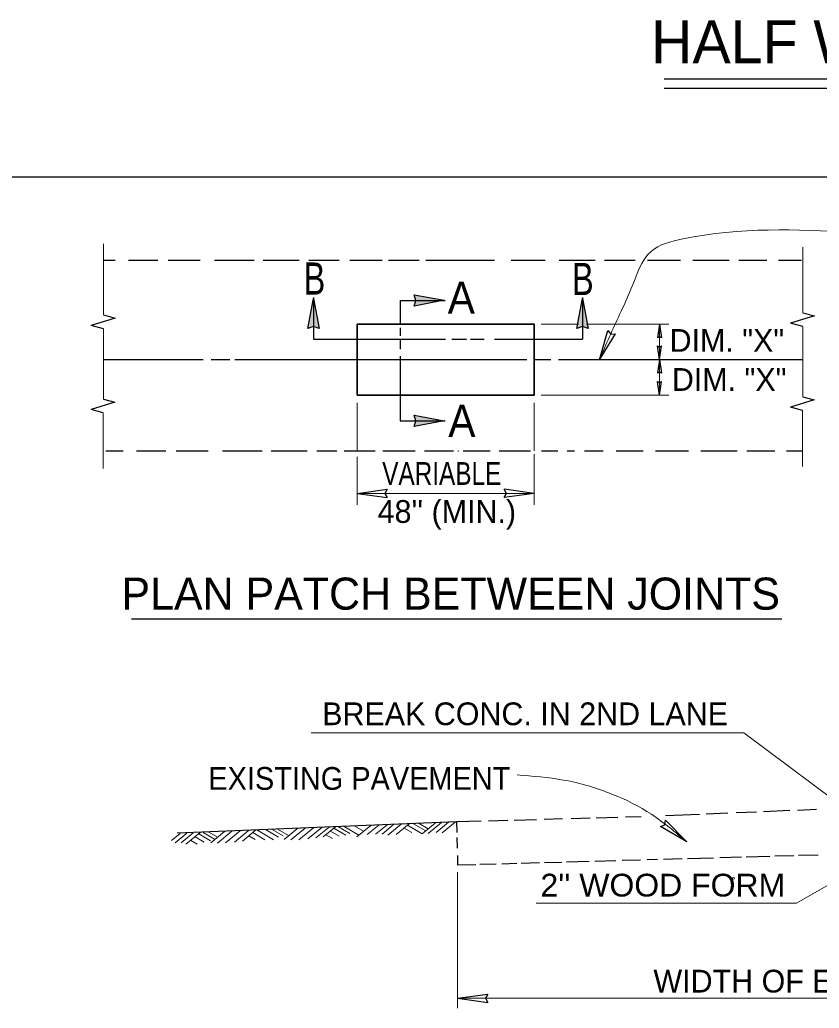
# Model space of a CAD drawing. Extents: x 68 to 441, y -138 to 136.
# Drawn here: x 219.8 to 264.9, y -69.8 to -14 of the extents above; entities that cross this region are included whole.
import ezdxf
from ezdxf.enums import TextEntityAlignment as Align

# ---------------------------------------------------------------- set-up
doc = ezdxf.new("R2010")
doc.units = 0
doc.header["$LTSCALE"] = 0.51
doc.layers.add('1', color=7, linetype='Continuous', lineweight=13)

msp = doc.modelspace()

# ---------------------------------------------------------------- hatches: boundary and pattern name
at = {"layer": '1'}
for points in [[(242.0845, -30.1498), (242.1915, -29.8339), (242.0862, -29.5158), (243.7857, -29.8269)], [(242.0845, -30.1498), (242.1915, -29.8339), (242.0862, -29.5158), (243.7857, -29.8269)], [(236.7278, -31.4174), (236.4119, -31.3104), (236.0938, -31.4157), (236.4049, -29.7162)], [(236.7278, -31.4174), (236.4119, -31.3104), (236.0938, -31.4157), (236.4049, -29.7162)], [(251.9011, -31.4177), (251.5852, -31.3107), (251.267, -31.4159), (251.5782, -29.7164)], [(251.9011, -31.4177), (251.5852, -31.3107), (251.267, -31.4159), (251.5782, -29.7164)], [(242.0845, -36.9435), (242.1915, -36.6278), (242.0862, -36.3094), (243.7857, -36.6205)]]:
    msp.add_hatch(color=256, dxfattribs=at).paths.add_polyline_path(points)

# ---------------------------------------------------------------- linework, layer by layer
at = {"layer": '1', "lineweight": 25}
for p, q in [((256.2026, -17.3305), (286.9669, -17.3313)), ((256.2026, -17.8563), (286.9669, -17.8573)), ((103.6606, -22.8616), (428.6644, -22.8616)), ((224.5551, -27.5657), (225.2151, -27.5657)), ((225.9697, -27.5657), (227.6304, -27.5657)), ((228.2037, -27.5659), (230.015, -27.5659)), ((230.83, -27.5659), (233.0638, -27.5662)), ((233.5771, -27.5659), (235.5998, -27.5659)), ((236.1434, -27.5662), (237.864, -27.5664)), ((238.4676, -27.5662), (240.2788, -27.5662)), ((240.6412, -27.5664), (242.3619, -27.5664)), ((242.7542, -27.5664), (246.6184, -27.5664)), ((244.1155, -27.5667), (244.1157, -27.5961)), ((247.5542, -27.5667), (249.4862, -27.5667)), ((250.2711, -27.5667), (252.2935, -27.5667)), ((252.8369, -27.5669), (254.5577, -27.5669)), ((255.2522, -27.5669), (257.1236, -27.5669)), ((257.818, -27.5669), (259.8707, -27.5672)), ((260.4141, -27.5672), (261.9839, -27.5672)), ((262.6482, -27.5672), (263.9462, -27.5672)), ((236.4072, -29.6633), (236.4072, -32.0245)), ((241.2927, -29.8292), (241.2924, -31.216)), ((241.2927, -29.8292), (243.8386, -29.8292)), ((251.5804, -29.6636), (251.5804, -32.0247)), ((255.9338, -31.1757), (255.8278, -31.9473)), ((255.9338, -31.1757), (256.0397, -31.9473)), ((264.0177, -31.3037), (263.3327, -31.1209)), ((224.5551, -31.428), (223.8702, -31.2452)), ((241.2924, -31.3849), (241.2924, -31.8247)), ((252.5409, -33.178), (253.022, -31.5277)), ((252.5409, -33.178), (253.4492, -31.7187)), ((236.4072, -32.0245), (243.8575, -32.0247)), ((241.2924, -32.0783), (241.2922, -32.5855)), ((244.2124, -32.0245), (245.0405, -32.0247)), ((245.2771, -32.0247), (246.0375, -32.0247)), ((246.6289, -32.0247), (251.5804, -32.0247)), ((255.9341, -33.1745), (255.8283, -32.4031)), ((255.9341, -33.1745), (256.0403, -32.4031)), ((224.5448, -33.1732), (230.1818, -33.1732)), ((230.6347, -33.1735), (231.6913, -33.1735)), ((231.9629, -33.1737), (248.4455, -33.174)), ((241.2924, -32.9744), (241.2924, -36.6231)), ((248.8681, -33.1743), (249.8039, -33.1743)), ((250.2267, -33.1745), (264.0177, -33.1747)), ((255.9338, -33.1747), (255.8278, -33.9462)), ((255.9338, -33.1747), (256.0397, -33.9465)), ((255.9341, -35.1732), (255.8283, -34.4016)), ((255.9341, -35.1732), (256.0403, -34.4018)), ((224.5425, -36.1732), (223.8577, -35.9905)), ((264.0051, -36.0489), (263.3202, -35.8662)), ((241.2924, -36.6231), (243.8386, -36.6228)), ((224.6936, -38.3268), (225.6661, -38.3268)), ((226.4207, -38.3271), (228.0812, -38.3268)), ((228.6546, -38.3271), (230.4657, -38.3271)), ((231.2811, -38.3271), (233.5149, -38.3273)), ((234.0281, -38.3271), (236.0507, -38.3271)), ((236.5942, -38.3273), (237.7316, -38.3276)), ((238.1371, -38.3273), (239.8937, -38.3276)), ((240.3211, -38.3276), (242.1444, -38.3276)), ((242.676, -38.3276), (244.3095, -38.3276)), ((244.5665, -38.3278), (244.5665, -38.3573)), ((244.86, -38.3276), (246.3795, -38.3276)), ((246.8922, -38.3278), (248.6516, -38.3278)), ((249.269, -38.3278), (250.2031, -38.3278)), ((250.7221, -38.3278), (251.1301, -38.3278)), ((251.7092, -38.3281), (252.7445, -38.3278)), ((253.4852, -38.3281), (255.0086, -38.3283)), ((255.703, -38.3281), (257.5747, -38.3281)), ((258.2691, -38.3281), (260.3217, -38.3283)), ((260.8651, -38.3283), (262.4347, -38.3283)), ((263.0989, -38.3283), (264.0194, -38.3283)), ((238.864, -40.7233), (240.567, -40.4892)), ((238.864, -40.7233), (240.567, -40.9573)), ((248.8681, -40.7233), (247.1651, -40.4892)), ((248.8681, -40.7233), (247.1651, -40.9573)), ((226.1426, -47.8011), (262.8367, -47.8021)), ((264.7913, -58.5667), (263.7166, -58.6116)), ((250.4669, -59.0973), (249.4158, -59.1271)), ((252.0269, -59.0533), (250.9562, -59.0835)), ((253.5877, -59.0093), (252.3659, -59.0437)), ((254.9033, -58.972), (254.0191, -58.9969)), ((258.1823, -58.8413), (256.2645, -58.9209)), ((259.7962, -58.7744), (258.5656, -58.8255)), ((261.409, -58.7072), (260.2555, -58.7552)), ((263.2809, -58.6294), (261.7947, -58.6913)), ((244.4722, -59.267), (228.7122, -59.8985)), ((247.3654, -59.1852), (246.2763, -59.2159)), ((249.0012, -59.1389), (247.7233, -59.1751)), ((257.4714, -60.3941), (255.9864, -59.5282)), ((257.4714, -60.3941), (256.275, -59.1597)), ((244.4968, -60.1371), (244.5139, -60.7404)), ((244.5255, -61.1537), (244.5413, -61.712)), ((257.2087, -61.3538), (256.1606, -61.3835)), ((258.9763, -61.3038), (257.5163, -61.345)), ((260.5638, -61.2584), (259.3363, -61.2934)), ((262.1526, -61.2134), (260.8206, -61.2512)), ((263.51, -61.1749), (262.4342, -61.2056)), ((264.8931, -61.1356), (263.7662, -61.1676)), ((245.561, -61.6831), (244.5413, -61.712)), ((246.7072, -61.6506), (245.7852, -61.6767)), ((247.8905, -61.6171), (247.0269, -61.6415)), ((249.1701, -61.5811), (248.1336, -61.6103)), ((250.4283, -61.5454), (249.4507, -61.5731)), ((251.9707, -61.5016), (250.6924, -61.5378)), ((253.4747, -61.4593), (252.2909, -61.4928)), ((254.8636, -61.42), (253.8318, -61.4492)), ((255.8271, -61.3928), (255.2393, -61.4095)), ((244.5413, -69.2134), (246.2443, -68.9795)), ((244.5413, -69.2134), (246.2443, -69.4475))]:
    msp.add_line(p, q, dxfattribs=at)
at = {"layer": '1'}
for p, q in [((224.5551, -30.6512), (224.5551, -26.6316)), ((264.0177, -30.5269), (264.0177, -26.8203)), ((249.2519, -31.1755), (251.3632, -31.1755)), ((251.8185, -31.1755), (256.4553, -31.1755)), ((224.5551, -31.428), (224.5551, -35.3998)), ((264.0177, -31.3037), (264.0177, -35.2754)), ((238.864, -35.6077), (238.8637, -38.3273)), ((248.8681, -35.6079), (248.8681, -38.3281)), ((249.2517, -35.173), (256.4553, -35.173)), ((224.5425, -36.1732), (224.5425, -39.3222)), ((264.0051, -36.0489), (264.0051, -39.1979)), ((238.864, -38.6586), (238.8637, -41.3661)), ((248.8681, -38.5033), (248.8681, -41.3661)), ((238.864, -40.7233), (248.8681, -40.7233)), ((234.0822, -59.6833), (234.6966, -60.0497)), ((234.3852, -59.6713), (234.9947, -60.0347)), ((235.531, -59.6252), (234.7613, -60.262)), ((235.9405, -59.6086), (235.129, -60.2801)), ((236.4124, -59.5899), (235.5879, -60.2722)), ((236.8786, -59.5711), (236.0855, -60.2272)), ((237.2846, -59.5549), (236.5497, -60.1633)), ((237.6516, -59.5403), (236.9607, -60.1119)), ((237.5645, -59.6123), (238.237, -60.0137)), ((237.8117, -59.5338), (238.4592, -59.9204)), ((238.1396, -59.5207), (238.9692, -60.0158)), ((238.7357, -59.4968), (239.2357, -59.7951)), ((239.6402, -59.4606), (238.8527, -60.1124)), ((240.0921, -59.4424), (239.4392, -59.9828)), ((240.563, -59.4236), (239.9126, -59.9617)), ((240.9257, -59.4089), (240.2756, -59.9473)), ((241.3614, -59.3916), (240.6082, -60.0146)), ((241.8069, -59.3738), (241.0795, -59.9755)), ((241.5209, -59.6101), (241.9569, -59.8706)), ((241.717, -59.448), (242.5403, -59.9393)), ((242.0503, -59.3639), (242.7387, -59.7749)), ((242.3805, -59.3508), (242.8867, -59.6523)), ((243.2959, -59.3141), (242.5438, -59.9363)), ((243.6279, -59.3008), (242.8852, -59.9153)), ((244.0178, -59.2851), (243.3239, -59.8592)), ((244.4039, -59.2695), (243.6597, -59.8857)), ((228.8899, -59.9091), (228.3978, -60.3161)), ((229.2642, -59.8952), (228.5979, -60.4465)), ((229.6248, -59.8743), (228.9425, -60.4387)), ((230.0059, -59.8676), (229.2128, -60.5237)), ((229.7338, -60.1014), (230.2314, -60.3984)), ((229.9329, -59.9365), (230.6055, -60.3377)), ((230.1801, -59.8577), (230.828, -60.2443)), ((230.5081, -59.8447), (230.9913, -60.1333)), ((231.3897, -59.8036), (230.6201, -60.4407)), ((231.7993, -59.7873), (230.9878, -60.4585)), ((232.2712, -59.7684), (231.4467, -60.4507)), ((232.7374, -59.7495), (231.9442, -60.4057)), ((233.1436, -59.7334), (232.4084, -60.3417)), ((232.7595, -60.0512), (233.1092, -60.2599)), ((232.9825, -59.8666), (233.6578, -60.2697)), ((233.2083, -59.7182), (234.1492, -60.2798)), ((233.7084, -59.6982), (234.4328, -60.1303)), ((237.1109, -59.9876), (237.4741, -60.2041)), ((237.3654, -59.7772), (237.863, -60.0742)), ((229.4793, -60.3118), (229.8426, -60.5282)), ((244.5413, -62.1054), (244.5411, -69.7793)), ((244.5413, -69.2134), (294.8098, -69.2149))]:
    msp.add_line(p, q, dxfattribs=at)
at = {"layer": '1', "lineweight": 25}
for points in [[(242.0845, -30.1498), (242.1915, -29.8339), (242.0862, -29.5158), (243.7857, -29.8269)], [(242.0845, -30.1498), (242.1915, -29.8339), (242.0862, -29.5158), (243.7857, -29.8269)], [(236.7278, -31.4174), (236.4119, -31.3104), (236.0938, -31.4157), (236.4049, -29.7162)], [(236.7278, -31.4174), (236.4119, -31.3104), (236.0938, -31.4157), (236.4049, -29.7162)], [(251.9011, -31.4177), (251.5852, -31.3107), (251.267, -31.4159), (251.5782, -29.7164)], [(251.9011, -31.4177), (251.5852, -31.3107), (251.267, -31.4159), (251.5782, -29.7164)], [(242.0845, -36.9435), (242.1915, -36.6278), (242.0862, -36.3094), (243.7857, -36.6205)]]:
    msp.add_lwpolyline(points, close=True, dxfattribs=at)
for points in [[(224.5551, -30.6512), (225.2186, -30.8282), (223.8702, -31.2452)], [(264.0177, -30.5269), (264.6812, -30.7038), (263.3327, -31.1209)], [(253.022, -31.5277), (253.1841, -31.7444), (253.4492, -31.7187)], [(256.0397, -31.9473), (255.9328, -31.8876), (255.8278, -31.9473)], [(255.8283, -32.4031), (255.9353, -32.4627), (256.0403, -32.4031)], [(256.0397, -33.9465), (255.9325, -33.8866), (255.8278, -33.9462)], [(255.8283, -34.4016), (255.9353, -34.4612), (256.0403, -34.4018)], [(224.5551, -35.3998), (225.206, -35.5735), (223.8577, -35.9905)], [(264.0177, -35.2754), (264.6686, -35.4492), (263.3202, -35.8662)], [(240.567, -40.4892), (240.4352, -40.7257), (240.567, -40.9573)], [(247.1651, -40.9573), (247.2968, -40.7208), (247.1651, -40.4892)], [(245.8625, -59.2278), (244.4722, -59.267), (244.4887, -59.8573)], [(255.9864, -59.5282), (256.2359, -59.4232), (256.275, -59.1597)], [(246.2443, -68.9795), (246.1126, -69.2159), (246.2443, -69.4475)]]:
    msp.add_lwpolyline(points, dxfattribs=at)
at = {"layer": '1', "lineweight": 35}
msp.add_lwpolyline([(238.864, -35.173), (248.8681, -35.173), (248.8683, -31.1755), (238.864, -31.1755)], close=True, dxfattribs=at)
at = {"layer": '1'}
for points in [[(255.9341, -31.1755), (255.9341, -33.1745), (255.9341, -35.1732)], [(268.5641, -59.8887), (267.1503, -59.0515), (260.6882, -54.2308), (236.2772, -54.2305)], [(269.2853, -60.639), (263.6597, -63.8432), (248.9821, -63.8432)]]:
    msp.add_lwpolyline(points, dxfattribs=at)
msp.add_circle((260.1061, -62.4351), 0.0553, dxfattribs=at)
for points in [[(266.777, -25.9883), (257.2419, -26.3597), (255.4616, -27.064), (254.3234, -29.1977), (253.6836, -30.6206), (252.5409, -33.178)], [(247.8935, -56.6126), (250.5187, -56.901), (253.2884, -57.7092), (255.481, -58.8351), (257.4714, -60.3941)]]:
    msp.add_spline(points, degree=3, dxfattribs=at)

# ---------------------------------------------------------------- texts
for s, height, p in [('HALF WIDTH PATCH', 2.416, (271.2552, -16.4458)), ('DIM. "X"', 1.284, (259.7333, -32.7322)), ('DIM. "X"', 1.284, (259.863, -34.9365)), ("48'' (MIN.)", 1.284, (243.9334, -42.3876)), ('PLAN PATCH BETWEEN JOINTS', 1.812, (244.1507, -47.2878)), ('BREAK CONC. IN 2ND LANE', 1.284, (248.3487, -53.8048)), ('WIDTH OF EXISTING PAVEMENT', 1.284, (269.0408, -68.8923))]:
    msp.add_text(s, height=height, dxfattribs=at).set_placement(p, align=Align.CENTER)
for s, height, width, p in [('B', 1.812, 0.75, (236.4664, -29.5042)), ('B', 1.812, 0.75, (251.6105, -29.5263)), ('A', 1.812, 0.95, (244.7485, -30.584)), ('A', 1.812, 0.95, (244.7823, -37.537)), ('VARIABLE', 1.284, 0.8, (243.6453, -40.2426)), ('EXISTING PAVEMENT', 1.284, 0.95, (238.9952, -57.453)), ("2'' WOOD FORM", 1.284, 1.05, (256.1187, -63.4744))]:
    msp.add_text(s, height=height, dxfattribs=dict(at, width=width)).set_placement(p, align=Align.CENTER)

doc.saveas('drawing.dxf')
